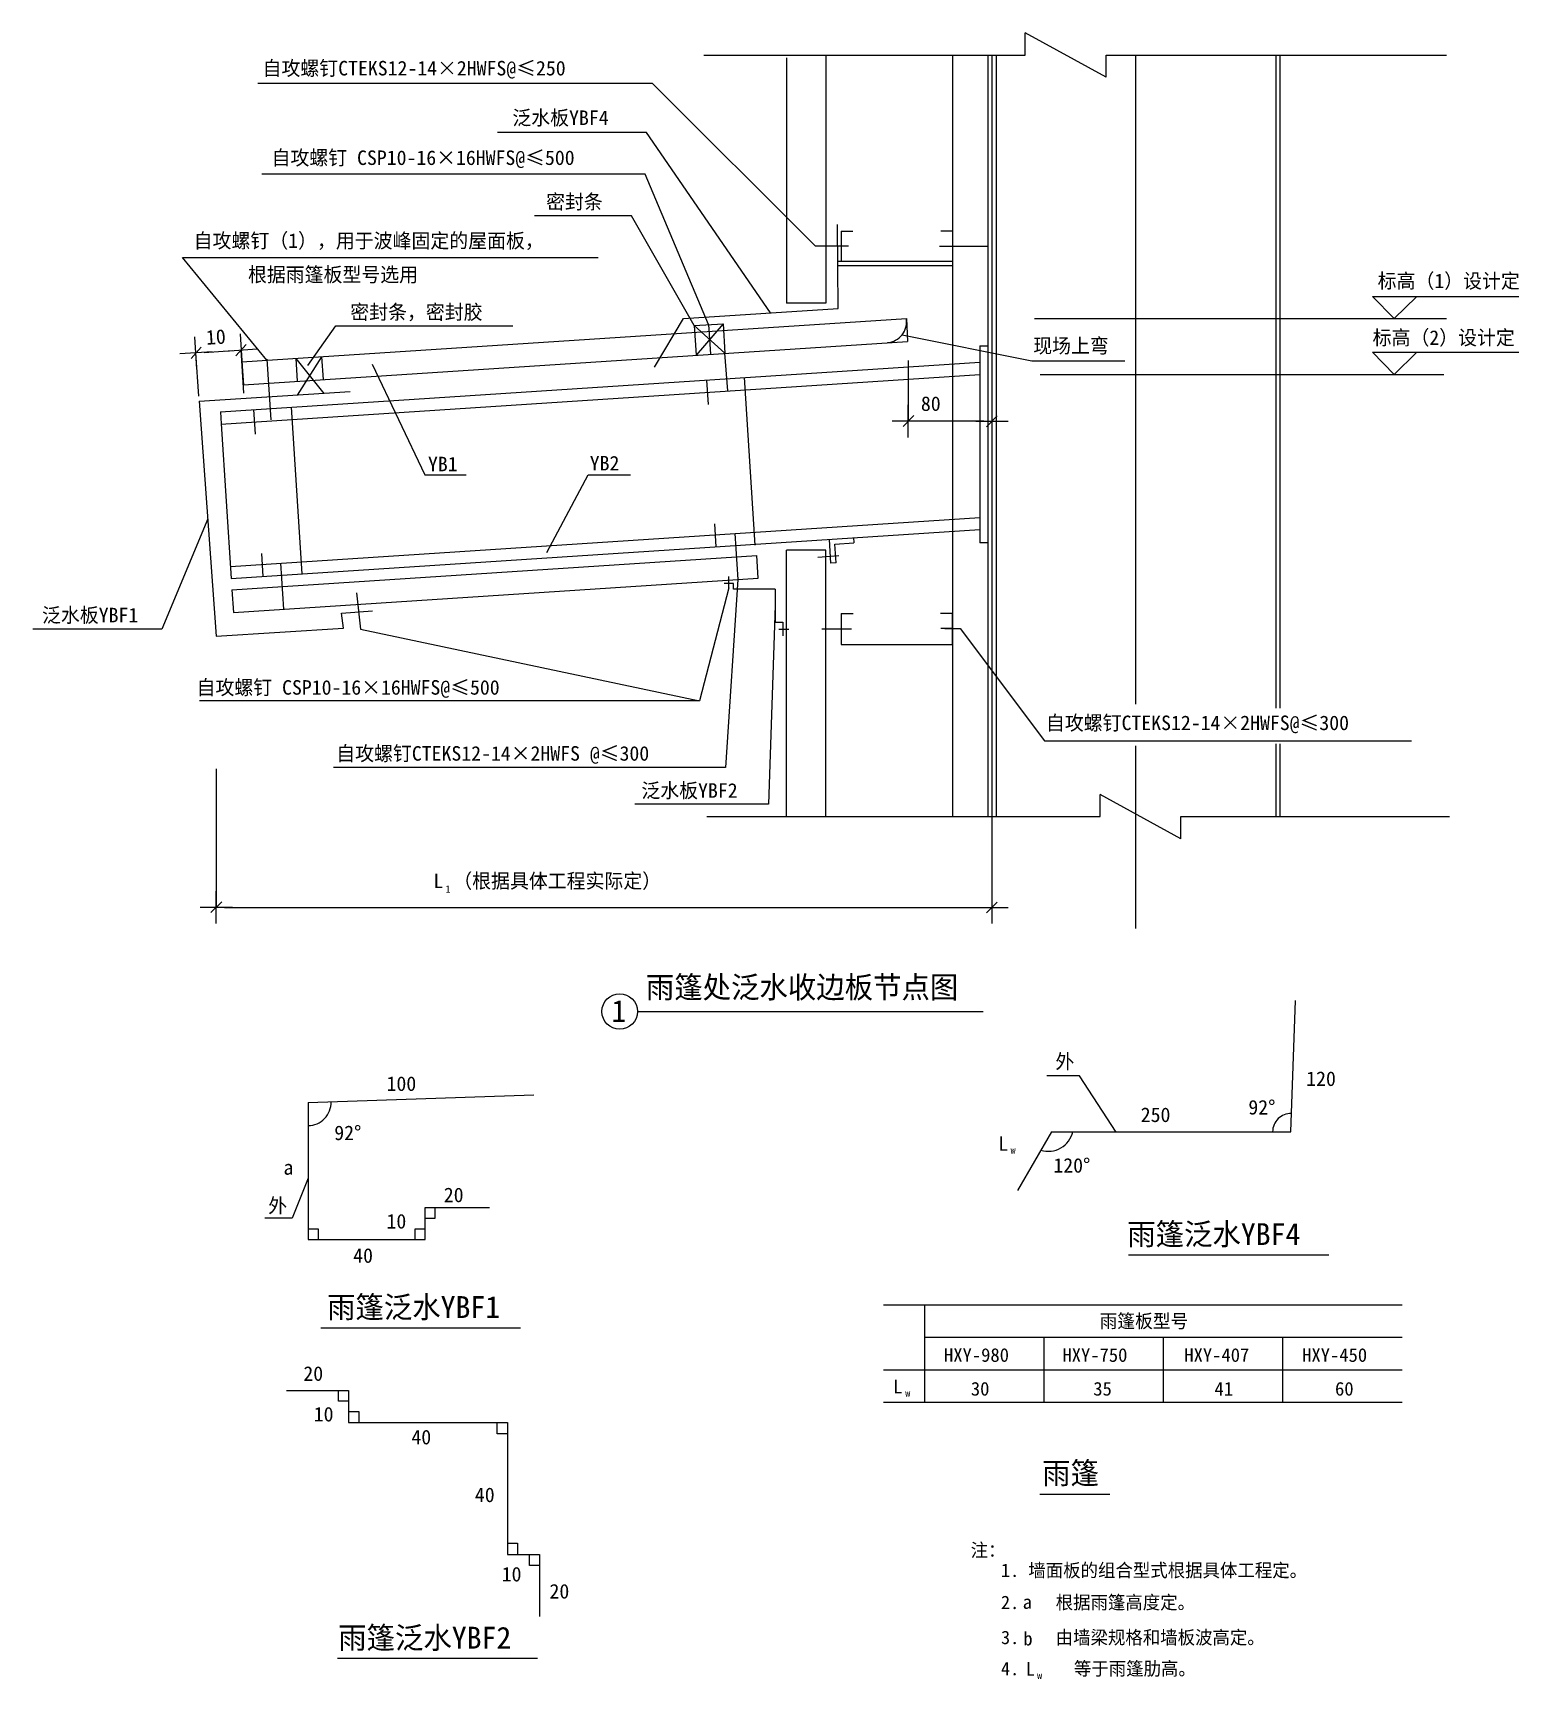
# Model space of a CAD drawing. Header units: metres. Extents: x 5860 to 24159, y -1365 to 18901.
import ezdxf

# ---------------------------------------------------------------- set-up
doc = ezdxf.new("R2010")
doc.units = ezdxf.units.M
doc.layers.add('LAYER1', color=51, linetype='Continuous')
doc.layers.add('LAYER2', color=51, linetype='Continuous')

# ---------------------------------------------------------------- blocks, each defined once
blk = doc.blocks.new('JZF')
for p, q in [((-2, 0), (2, 0)), ((0, 2), (0, -2))]:
    blk.add_line(p, q)
at = {"color": 3}
blk.add_lwpolyline([(-0.68, -0.68), (0.65, 0.65)], dxfattribs=at)

msp = doc.modelspace()

# ---------------------------------------------------------------- linework, layer by layer
for p, q in [((13489.86, 18279.33), (8630.24, 18279.33)), ((15494.92, 16275.03), (13489.86, 18279.33)), ((13415.92, 17675.62), (11581.07, 17675.62)), ((14942.64, 15454.48), (13415.92, 17675.62)), ((13399.63, 17160.43), (8676.72, 17160.43)), ((14179.57, 15310.11), (13399.63, 17160.43)), ((13229.22, 16648.98), (12035.85, 16648.98)), ((14002.36, 15298.53), (13229.22, 16648.98)), ((7702.43, 16134.41), (12820.25, 16134.41)), ((8740.36, 14870.55), (7702.43, 16134.41)), ((22353.17, 15657.81), (24155.28, 15657.81)), ((22622.06, 15385.11), (22353.17, 15657.81)), ((22894.75, 15654), (22622.06, 15385.11)), ((9243.73, 14807.79), (9589.43, 15296.32)), ((9589.43, 15296.32), (11770.55, 15296.32)), ((18193.9, 15385.11), (23266.47, 15385.11)), ((22622.06, 15385.11), (22873.41, 15385.11)), ((8457.73, 14466.12), (8422.9, 14999.13)), ((16562.16, 15186.22), (18158.14, 14862.48)), ((7901.91, 14429.8), (7867.08, 14962.81)), ((7966.95, 14968.08), (8323.2, 14991.36)), ((10036.31, 14822.48), (10684.62, 13459.18)), ((16638.22, 14866.62), (16638.22, 14119.99)), ((17668.28, 14855.52), (17668.28, 14119.99)), ((18158.14, 14862.48), (19304.1, 14862.48)), ((22353.17, 14969.76), (24155.28, 14969.76)), ((22622.06, 14697.06), (22353.17, 14969.76)), ((22894.75, 14965.95), (22622.06, 14697.06)), ((18262.09, 14697.06), (23232.61, 14697.06)), ((22622.06, 14697.06), (22873.41, 14697.06)), ((17568.28, 14121.24), (16738.22, 14121.24)), ((10684.62, 13459.18), (11196.45, 13459.18)), ((12185.98, 12504.87), (12697.8, 13459.18)), ((12697.8, 13459.18), (13216.8, 13459.18)), ((8011.66, 12919.93), (7447.98, 11560.89)), ((14540.74, 12170.84), (14387.37, 9856)), ((14427.45, 12068.47), (14065.91, 10677.62)), ((14998.14, 11850.88), (14916.22, 9405.78)), ((7447.98, 11560.89), (5860.02, 11560.89)), ((9893.93, 11560.95), (14065.91, 10677.62)), ((17276.25, 11568.49), (18313.62, 10186.08)), ((14065.91, 10677.62), (7911.3, 10677.62)), ((18313.62, 10186.08), (22835.24, 10186.08)), ((8117.27, 9840.25), (8117.27, 8134.63)), ((14387.37, 9856), (9558.92, 9856)), ((17668.28, 9840.25), (17668.28, 8134.63)), ((14916.22, 9405.78), (13269.56, 9405.78)), ((8217.27, 8135.88), (17568.28, 8135.88)), ((18745.54, 6062.47), (18343, 6062.47)), ((19198.4, 5367.21), (18745.54, 6062.47)), ((9248.91, 4802.53), (9050.63, 4310.63)), ((9050.63, 4310.63), (8717.49, 4310.63)), ((10688.96, 4310.87), (10813.76, 4310.87)), ((10813.76, 4310.87), (10813.76, 4442.24)), ((9248.91, 4176.8), (9373.71, 4176.8)), ((9373.71, 4176.8), (9373.71, 4045.44)), ((10688.96, 4174.8), (10564.17, 4174.8)), ((10564.17, 4174.8), (10564.17, 4045.44)), ((16333.96, 3242.83), (22717.42, 3242.83)), ((16839.03, 3242.83), (16839.03, 2042.83)), ((16839.03, 2842.83), (22717.42, 2842.83)), ((18307.42, 2842.47), (18307.42, 2042.83)), ((19777.42, 2842.47), (19777.42, 2042.83)), ((21247.42, 2842.47), (21247.42, 2042.83)), ((16333.96, 2442.83), (22717.42, 2442.83)), ((9622.66, 2058.19), (9622.66, 2189.56)), ((9747.45, 2058.19), (9622.66, 2058.19)), ((16333.96, 2042.83), (22717.42, 2042.83)), ((9747.45, 1929.05), (9872.25, 1929.05)), ((9872.25, 1929.05), (9872.25, 1797.68)), ((11577.21, 1656.06), (11577.21, 1787.43)), ((11702.01, 1656.06), (11577.21, 1656.06)), ((11702.01, 306.45), (11826.8, 306.45)), ((11826.8, 306.45), (11826.8, 175.08)), ((11974.21, 33.46), (11974.21, 164.82)), ((12099.01, 33.46), (11974.21, 33.46))]:
    msp.add_line(p, q)
for centre, radius, start, end in [((9248.91, 5731.83), 282.1, 270, 2), ((21347.67, 5373.13), 224.04, 88, 180), ((18361.26, 5442.1), 309.73, 252.87, 347.13)]:
    msp.add_arc(centre, radius, start, end)
at = {"layer": 'LAYER1'}
for p, q in [((18078.84, 18628.99), (18078.84, 18901.25)), ((19074, 18356.74), (18078.84, 18901.25)), ((14119.17, 18628.99), (18078.84, 18628.99)), ((15136.6, 18593.17), (15136.6, 15573.41)), ((15623.51, 18628.99), (15623.51, 15573.41)), ((17181.28, 18628.99), (17181.28, 9253.04)), ((17618.28, 18628.99), (17618.28, 9253.04)), ((17668.28, 18628.99), (17668.28, 9253.04)), ((17718.28, 18628.99), (17718.28, 9253.04)), ((19074, 18628.99), (23265.14, 18628.99)), ((19074, 18356.74), (19074, 18628.99)), ((21162.59, 18628.99), (21162.59, 10589.68)), ((21212.59, 18628.99), (21212.59, 10589.68)), ((15773.25, 15508.3), (15767.24, 16542.26)), ((15811.36, 16460.24), (15953.9, 16460.24)), ((15811.36, 16460.24), (15811.36, 16089.65)), ((17181.28, 16460.24), (17038.74, 16460.24)), ((15901.19, 16275.03), (15494.92, 16275.03)), ((17023.97, 16275.77), (17618.28, 16275.77)), ((15773.25, 16089.65), (17181.28, 16089.65)), ((15773.25, 16039.65), (17181.28, 16039.65)), ((13870.21, 15385), (15773.25, 15508.3)), ((15623.51, 15573.41), (15136.6, 15573.41)), ((8432.62, 14850.43), (16614.38, 15385.11)), ((13515.14, 14787.1), (13870.21, 15385)), ((14002.36, 15298.53), (14356.78, 15321.7)), ((14002.36, 15298.53), (14380.6, 14957.22)), ((14002.36, 15298.53), (14026.18, 14934.06)), ((14356.78, 15321.7), (14026.18, 14934.06)), ((14179.57, 15310.11), (14203.39, 14945.64)), ((14356.78, 15321.7), (14380.6, 14957.22)), ((16614.38, 15385.11), (16627.32, 15104.04)), ((8450.96, 14569.72), (16627.32, 15104.04)), ((17518.28, 15049.14), (17518.28, 12622.07)), ((17518.28, 15049.14), (17618.28, 15049.14)), ((8168.04, 14236.35), (17518.28, 14847.38)), ((8432.62, 14850.43), (8450.96, 14569.72)), ((8739.56, 14882.78), (8788.17, 14138.84)), ((9096.13, 14893.79), (9114.48, 14613.08)), ((9096.13, 14893.79), (9439.98, 14463.83)), ((9413.36, 14914.53), (9113.63, 14442.97)), ((9413.36, 14914.53), (9431.7, 14633.81)), ((14417.11, 14494.4), (14380.6, 14957.22)), ((8173.47, 14086.38), (17518.28, 14697.06)), ((14177.63, 14325.97), (14157.9, 14627.78)), ((14615.45, 14657.68), (14750.31, 12593.89)), ((7906.05, 14365.79), (9765.78, 14484.66)), ((7906.05, 14365.79), (8117.27, 11474.08)), ((8168.04, 14236.35), (8177.82, 14086.67)), ((8600, 13961.48), (8580.28, 14263.29)), ((9037.82, 14293.19), (9171.96, 12240.61)), ((8177.82, 14086.67), (8302.17, 12183.77)), ((8292.39, 12333.45), (17518.28, 12936.36)), ((8302.17, 12183.77), (17518.28, 12786.04)), ((14250.51, 12857.77), (14269.07, 12573.7)), ((14503.59, 12739.35), (14540.74, 12170.84)), ((15685.22, 12373.18), (15666.15, 12665)), ((15733.11, 12606.34), (15966.52, 12621.59)), ((15748.08, 12377.29), (15733.11, 12606.34)), ((15964.12, 12688.38), (15966.52, 12621.59)), ((17618.28, 12622.07), (17518.28, 12622.07)), ((8311.2, 12045.65), (14772.9, 12467.92)), ((8672.89, 12493.28), (8691.45, 12209.21)), ((8910.05, 12373.81), (8947.2, 11805.3)), ((14791.25, 12187.21), (14772.9, 12467.92)), ((15136.6, 9253.04), (15136.6, 12534.81)), ((15623.51, 12534.81), (15136.6, 12534.81)), ((15524.31, 12448.93), (15782.91, 12467.09)), ((15623.51, 9253.04), (15623.51, 12534.81)), ((15748.08, 12377.29), (15685.22, 12373.18)), ((8329.55, 11764.94), (14791.25, 12187.21)), ((14427.45, 12068.47), (14427.45, 12208.84)), ((8311.2, 12045.65), (8329.55, 11764.94)), ((9844.23, 12007.74), (9893.93, 11560.95)), ((14485.42, 12124.62), (14369.48, 12124.62)), ((14485.42, 12054.43), (14485.42, 12124.62)), ((14998.14, 12054.43), (14485.42, 12054.43)), ((14998.14, 12054.43), (14998.14, 11647.34)), ((9657.87, 11759.53), (10043.02, 11784.35)), ((9682.72, 11573.36), (9657.87, 11759.53)), ((8117.27, 11474.08), (9682.72, 11573.36)), ((14998.14, 11647.34), (15093.74, 11647.34)), ((15042.32, 11562.47), (15167.52, 11562.47)), ((15093.74, 11647.34), (15093.74, 11477.61)), ((15939.07, 11561.95), (15574.43, 11561.95)), ((15811.36, 11751.68), (15958.72, 11751.68)), ((15811.36, 11751.68), (15811.36, 11372.22)), ((17181.28, 11751.68), (17033.92, 11751.68)), ((17181.28, 11568.15), (17038.74, 11568.15)), ((17086.31, 11568.49), (17276.25, 11568.49)), ((17181.28, 11372.22), (17181.28, 11751.68)), ((15811.36, 11372.22), (17181.28, 11372.22)), ((21162.59, 10148.7), (21162.59, 9253.04)), ((21212.59, 10148.7), (21212.59, 9253.04)), ((19000.17, 9253.04), (19000.17, 9525.3)), ((19995.32, 8980.79), (19000.17, 9525.3)), ((14156.35, 9253.04), (19000.17, 9253.04)), ((19995.32, 9253.04), (23302.32, 9253.04)), ((19995.32, 8980.79), (19995.32, 9253.04)), ((21347.67, 5373.13), (21404.03, 6987)), ((9248.91, 5731.83), (12028, 5828.88)), ((9248.91, 5731.83), (9248.91, 4045.44)), ((18401.08, 5373.13), (17984.34, 4651.32)), ((18401.08, 5373.13), (21347.67, 5373.13)), ((10688.96, 4045.44), (10688.96, 4442.24)), ((10688.96, 4442.24), (11482.96, 4442.24)), ((9248.91, 4045.44), (10688.96, 4045.44)), ((8983.45, 2189.56), (9747.45, 2189.56)), ((9747.45, 2189.56), (9747.45, 1792.56)), ((9747.45, 1792.56), (11702.01, 1792.56)), ((11702.01, 1792.56), (11702.01, 169.95)), ((11702.01, 169.95), (12099.01, 169.95)), ((12099.01, 169.95), (12099.01, -594.05))]:
    msp.add_line(p, q, dxfattribs=at)
msp.add_arc((16358.2, 15346.07), 259.14, 275.16, 8.67, dxfattribs=at)
at = {"layer": 'LAYER2'}
for p, q in [((19440.43, 10638.4), (19440.43, 18628.99)), ((19440.43, 7873.95), (19440.43, 10126.26)), ((13304.97, 6854.73), (17560.55, 6854.73)), ((19349.65, 3857.46), (21817.05, 3857.46)), ((9405.13, 2958.13), (11863.37, 2958.13)), ((18256.34, 910.26), (19121.02, 910.26)), ((9611.12, -1107.25), (12072.16, -1107.25))]:
    msp.add_line(p, q, dxfattribs=at)
msp.add_circle((13084.87, 6853.94), 218.71, dxfattribs=at)

# ---------------------------------------------------------------- block references
at = {"xscale": 100, "yscale": 100, "zscale": 100}
for p, rotation in [((8422.98, 14997.88), 3.74), ((7867.16, 14961.56), 183.74), ((16638.22, 14121.24), 180), ((8117.27, 8135.88), 180)]:
    msp.add_blockref('JZF', p, dxfattribs=dict(at, rotation=rotation))
for p in [(17668.28, 14121.24), (17668.28, 8135.88)]:
    msp.add_blockref('JZF', p, dxfattribs=at)

# ---------------------------------------------------------------- texts
for s, height, p in [('自攻螺钉CTEKS12-14×2HWFS@≤250', 179, (8687.93, 18377.71)), ('泛水板YBF4', 179, (11763.27, 17767.62)), ('自攻螺钉 CSP10-16×16HWFS@≤500', 179, (8798.46, 17275.55)), ('密封条 ', 179, (12178.45, 16733.53)), ('自攻螺钉（1），用于波峰固定的屋面板，', 179, (7839.56, 16254.16)), ('根据雨篷板型号选用', 179, (8507.54, 15837.11)), ('标高（1）设计定', 179, (22417.2, 15759.1)), ('密封条，密封胶', 179, (9767.6, 15375.65)), ('标高（2）设计定', 179, (22355.42, 15060.77)), ('现场上弯', 179, (18175.9, 14960.55)), ('80', 179, (16793.45, 14247.69)), ('YB1', 179, (10724.05, 13504.15)), ('YB2', 179, (12715.87, 13514.6)), ('泛水板YBF1', 179, (5971.92, 11644.54)), ('自攻螺钉 CSP10-16×16HWFS@≤500', 179, (7875.27, 10754.13)), ('自攻螺钉CTEKS12-14×2HWFS@≤300', 179, (18333.19, 10317.78)), ('自攻螺钉CTEKS12-14×2HWFS @≤300', 179, (9594.74, 9941.61)), ('泛水板YBF2', 179, (13351.6, 9485.08)), ('L （根据具体工程实际定）', 179, (10791.62, 8372.15)), ('1', 90, (10940.32, 8316.47)), ('雨篷处泛水收边板节点图', 269, (13407.04, 7018.14)), ('1', 269, (12981.63, 6725.26)), ('外', 179, (18449.65, 6149.46)), ('120', 179, (21537.45, 5936.82)), ('100', 179, (10214.14, 5875.77)), ('92°', 179, (20825.34, 5585)), ('250', 179, (19500.31, 5492.86)), ('92°', 179, (9570.64, 5270.32)), ('L', 179, (17745.83, 5139.12)), ('w', 90, (17897.87, 5102.4)), ('a', 179, (8945.08, 4844.22)), ('120°', 179, (18424.57, 4869.41)), ('20', 179, (10919.03, 4506.13)), ('外', 179, (8757.22, 4374.5)), ('10', 179, (10213.56, 4181.6)), ('雨篷泛水YBF4', 269, (19334.3, 3978.39)), ('40', 179, (9803.54, 3759.99)), ('雨篷泛水YBF1', 269, (9481.69, 3079.91)), ('雨篷板型号', 168, (18993.93, 2959.23)), ('HXY-980', 168, (17077.87, 2540.46)), ('HXY-750', 168, (18535.88, 2540.46)), ('HXY-407', 168, (20036.77, 2540.46)), ('HXY-450', 168, (21487.6, 2540.46)), ('20', 179, (9189.88, 2306.48)), ('L', 168, (16452.42, 2151.55)), ('30', 168, (17408.37, 2124.86)), ('35', 168, (18915.6, 2124.86)), ('41', 168, (20408.38, 2124.86)), ('60', 168, (21892.5, 2124.86)), ('w', 90, (16600.63, 2110.95)), ('10', 179, (9317.42, 1806.24)), ('40', 179, (10520.19, 1524.6)), ('雨篷', 269, (18286.4, 1036.09)), ('40', 179, (11302, 813.6)), ('注：', 165, (17406.08, 139.98)), ('10', 179, (11631.91, -163.49)), ('1. 墙面板的组合型式根据具体工程定。', 165, (17779.33, -108.56)), ('20', 179, (12220.57, -373.71)), ('2.    根据雨篷高度定。', 165, (17779.33, -503.39)), ('a', 168, (18046.6, -500.18)), ('雨篷泛水YBF2', 269, (9618.97, -990.6)), ('3.    由墙梁规格和墙板波高定。', 165, (17779.33, -934.83)), ('b', 168, (18054.25, -951.59)), ('4.      等于雨篷肋高。', 165, (17779.33, -1318.48)), ('L', 168, (18084.58, -1324.66)), ('w', 90, (18224.43, -1365.27))]:
    msp.add_text(s, height=height).set_placement(p)
msp.add_text('10', height=179, rotation=3.74).set_placement((7996.3, 15061.52))

doc.saveas('drawing.dxf')
